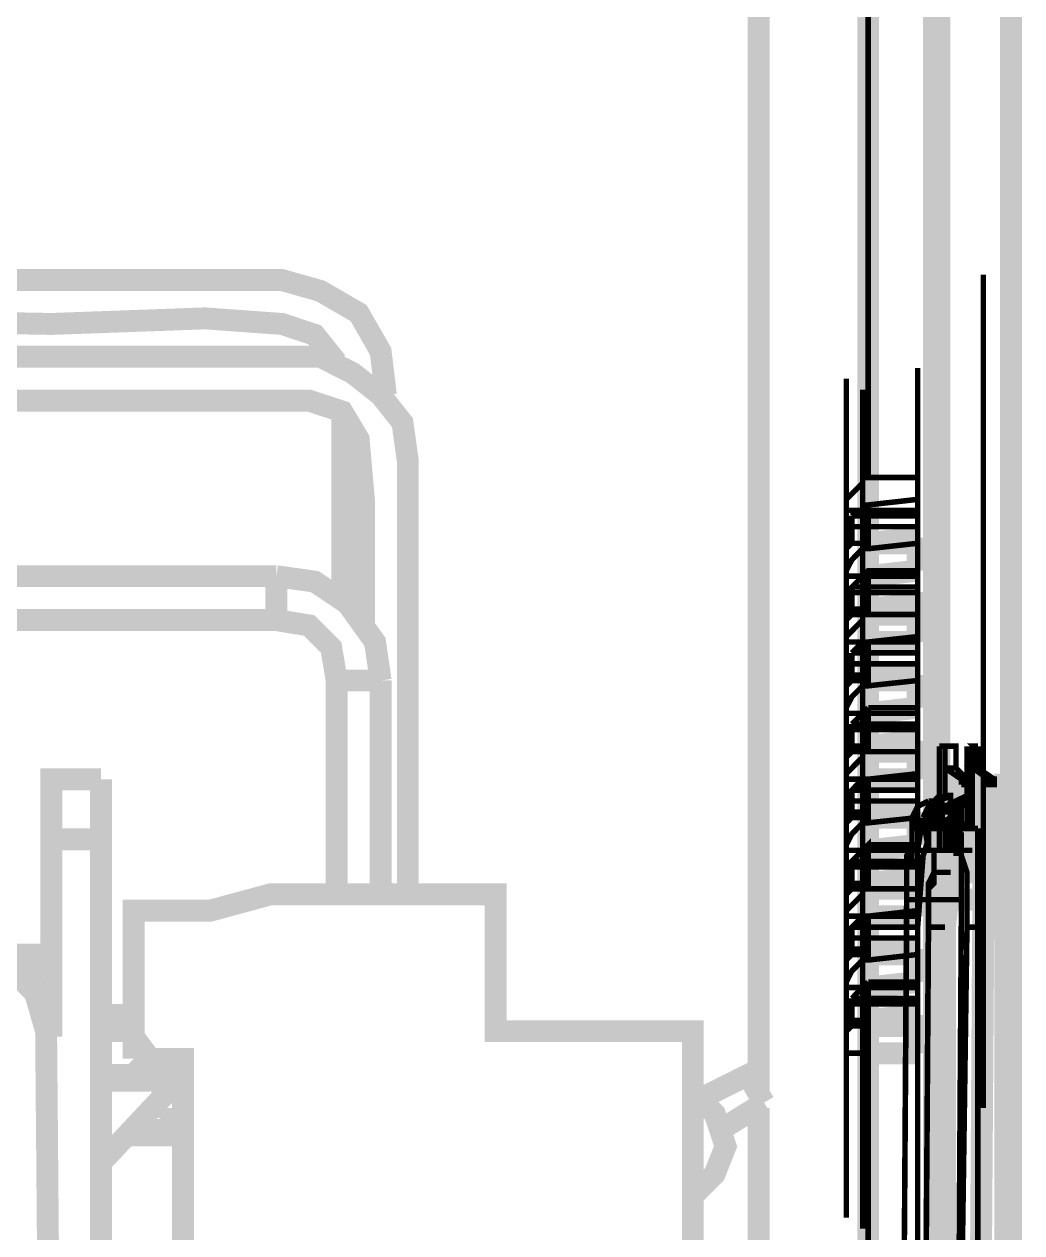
# Model space of a CAD drawing. Header units: metres. Extents: x 2999 to 3164, y 1641 to 1678.
# Drawn here: x 3014.99 to 3015.553, y 1655.762 to 1656.445 of the extents above; entities that cross this region are included whole.
import ezdxf

# ---------------------------------------------------------------- set-up
doc = ezdxf.new("R2010")
doc.units = ezdxf.units.M
doc.layers.add('BLACK', color=7, linetype='Continuous')

msp = doc.modelspace()

# ---------------------------------------------------------------- linework, layer by layer
at = {"layer": 'BLACK'}
for points, const_width in [([(3015.46652, 1655.16098), (3015.46652, 1657.67183)], 0.01238), ([(3015.46652, 1657.56964), (3015.46652, 1655.37772)], 0.01238), ([(3015.51304, 1657.55106), (3015.5099, 1657.54792), (3015.5099, 1657.53863), (3015.50675, 1657.50769), (3015.50675, 1655.22601), (3015.5099, 1655.19507), (3015.51304, 1655.18271), (3015.54713, 1655.18271)], 0.01238), ([(3015.54713, 1655.44889), (3015.54713, 1657.53248)], 0.01238), ([(3015.50675, 1657.50769), (3015.50375, 1657.50769), (3015.50375, 1655.22601), (3015.50675, 1655.22601)], 0.01238), ([(3015.40464, 1657.45509), (3015.40464, 1655.83898)], 0.01238), ([(3015.46652, 1656.18885), (3015.46652, 1656.53249), (3015.49446, 1656.53249)], 0.0031), ([(3014.80403, 1656.41801), (3014.80403, 1655.9566), (3014.81025, 1655.9381), (3014.82882, 1655.92566), (3014.85048, 1655.92259), (3014.93716, 1655.92259), (3014.95888, 1655.91952), (3014.98053, 1655.9133), (3014.99589, 1655.89787), (3015.00218, 1655.87622), (3015.00518, 1655.52628), (3015.00518, 1655.4396), (3014.99904, 1655.43346), (3014.99589, 1655.43031), (3014.97439, 1655.43031)], 0.01238), ([(3015.18169, 1656.10531), (3015.18169, 1656.17648), (3015.17869, 1656.21057), (3015.1694, 1656.22608), (3015.15074, 1656.23222), (3014.82268, 1656.23222), (3014.81639, 1656.23537), (3014.81025, 1656.24766), (3014.81025, 1656.41801)], 0.01238), ([(3014.83497, 1656.30032), (3015.13538, 1656.30032), (3015.15704, 1656.29418), (3015.17869, 1656.28167), (3015.19112, 1656.26002), (3015.19412, 1656.23537)], 0.01238), ([(3015.53155, 1655.83284), (3015.53155, 1656.30339)], 0.0031), ([(3015.16633, 1656.25387), (3015.15389, 1656.26938), (3015.13538, 1656.27552), (3015.09201, 1656.27867), (3015.00518, 1656.27552), (3014.83497, 1656.27867)], 0.01238), ([(3014.83497, 1656.25702), (3015.15704, 1656.25702), (3015.17554, 1656.24766), (3015.19112, 1656.23537), (3015.20348, 1656.21979), (3015.20648, 1656.19813), (3015.20648, 1655.95353)], 0.01238), ([(3015.49446, 1655.7771), (3015.49446, 1656.25073)], 0.0031), ([(3015.45416, 1656.24458), (3015.45416, 1655.77088)], 0.0031), ([(3015.46345, 1656.23844), (3015.46345, 1655.76467)], 0.0031), ([(3015.1694, 1656.12075), (3015.1694, 1656.22608)], 0.01238), ([(3015.46652, 1656.18885), (3015.46345, 1656.18885), (3015.46345, 1656.18577), (3015.46038, 1656.1827), (3015.4573, 1656.17956), (3015.45416, 1656.17648), (3015.45416, 1656.17034)], 0.0031), ([(3015.49446, 1656.18885), (3015.46652, 1656.18885)], 0.0031), ([(3015.49446, 1656.18885), (3015.49446, 1656.15483)], 0.0031), ([(3015.46652, 1656.17334), (3015.46345, 1656.17334), (3015.46345, 1656.17034), (3015.46038, 1656.17034), (3015.4573, 1656.16719)], 0.0031), ([(3015.46652, 1656.17334), (3015.49446, 1656.17648)], 0.0031), ([(3015.46652, 1656.17334), (3015.46652, 1656.14861)], 0.0031), ([(3015.49446, 1656.17034), (3015.45416, 1656.17034)], 0.0031), ([(3015.45416, 1656.17034), (3015.45416, 1656.16105)], 0.0031), ([(3015.4573, 1656.15169), (3015.4573, 1656.16719)], 0.0031), ([(3015.49446, 1656.16719), (3015.4573, 1656.16719)], 0.0031), ([(3015.49446, 1656.16105), (3015.45416, 1656.16105), (3015.45416, 1656.15169), (3015.46652, 1656.15169)], 0.0031), ([(3015.46652, 1656.15169), (3015.49446, 1656.15483)], 0.01238), ([(3015.49446, 1656.15483), (3015.49446, 1656.13625)], 0.01238), ([(3015.49446, 1656.15169), (3015.46652, 1656.15169)], 0.01238), ([(3015.4573, 1656.15169), (3015.45416, 1656.14861), (3015.45416, 1656.13311)], 0.0031), ([(3015.46652, 1656.14861), (3015.46345, 1656.14861), (3015.46038, 1656.14554), (3015.4573, 1656.1424), (3015.45416, 1656.13625), (3015.45416, 1656.13311)], 0.0031), ([(3015.46652, 1656.15169), (3015.4573, 1656.15169)], 0.0031), ([(3015.49446, 1656.15169), (3015.46652, 1656.14861)], 0.0031), ([(3015.49446, 1656.13625), (3015.46652, 1656.13311)], 0.01238), ([(3014.83197, 1656.13311), (3015.13224, 1656.13311)], 0.01238), ([(3015.19112, 1656.07422), (3015.18798, 1656.09595), (3015.1724, 1656.11767), (3015.15389, 1656.13004), (3015.13224, 1656.13311)], 0.01238), ([(3015.13224, 1656.13311), (3015.13224, 1656.10831)], 0.01238), ([(3015.49446, 1656.13625), (3015.49446, 1656.13311), (3015.45416, 1656.13311)], 0.0031), ([(3015.46652, 1656.13311), (3015.45416, 1656.13311)], 0.0031), ([(3015.45416, 1656.12382), (3015.49446, 1656.12382), (3015.49446, 1656.13311)], 0.0031), ([(3015.45416, 1656.13311), (3015.45416, 1656.12382)], 0.0031), ([(3015.49446, 1656.13625), (3015.46652, 1656.13625), (3015.46345, 1656.13311), (3015.46038, 1656.13004), (3015.4573, 1656.12696), (3015.49446, 1656.12696)], 0.0031), ([(3015.46652, 1656.13625), (3015.46652, 1656.11146)], 0.0031), ([(3015.4573, 1656.11146), (3015.4573, 1656.12696)], 0.0031), ([(3015.45416, 1656.12382), (3015.45416, 1656.1146)], 0.0031), ([(3015.49446, 1656.09595), (3015.49446, 1656.11767), (3015.46652, 1656.1146)], 0.01238), ([(3015.49446, 1656.12382), (3015.49446, 1656.11767)], 0.0031), ([(3015.13224, 1656.10831), (3014.83197, 1656.10831)], 0.01238), ([(3015.16633, 1655.95353), (3015.16633, 1656.07422), (3015.16318, 1656.09288), (3015.15074, 1656.10531), (3015.13224, 1656.10831)], 0.01238), ([(3015.46652, 1656.1146), (3015.45416, 1656.1146)], 0.0031), ([(3015.46652, 1656.11146), (3015.4573, 1656.11146), (3015.45416, 1656.10831), (3015.45416, 1656.09595), (3015.46652, 1656.09595)], 0.0031), ([(3015.49446, 1656.11146), (3015.46345, 1656.11146), (3015.46345, 1656.10831), (3015.46038, 1656.10531), (3015.4573, 1656.10217), (3015.45416, 1656.09902), (3015.45416, 1656.09595)], 0.0031), ([(3015.49446, 1656.11146), (3015.46652, 1656.11146)], 0.01238), ([(3015.49446, 1656.09595), (3015.46652, 1656.09595)], 0.01238), ([(3015.46652, 1656.09595), (3015.49446, 1656.09902)], 0.0031), ([(3015.49446, 1656.09595), (3015.45416, 1656.09595)], 0.0031), ([(3015.45416, 1656.09595), (3015.45416, 1656.08366)], 0.0031), ([(3015.46652, 1656.07122), (3015.46652, 1656.09595), (3015.46345, 1656.09595), (3015.46345, 1656.09288), (3015.46038, 1656.09288), (3015.4573, 1656.0898)], 0.0031), ([(3015.49446, 1656.09595), (3015.49446, 1656.07737)], 0.0031), ([(3015.4573, 1656.0898), (3015.4573, 1656.07422), (3015.45416, 1656.07122), (3015.45416, 1656.05572)], 0.0031), ([(3015.49446, 1656.0898), (3015.4573, 1656.0898)], 0.0031), ([(3015.19112, 1656.07422), (3015.16633, 1656.07422)], 0.01238), ([(3015.19112, 1656.07422), (3015.19112, 1655.95353)], 0.01238), ([(3015.45416, 1656.08366), (3015.45416, 1656.07737)], 0.0031), ([(3015.49446, 1656.08366), (3015.45416, 1656.08366)], 0.0031), ([(3015.46652, 1656.07737), (3015.45416, 1656.07737)], 0.0031), ([(3015.46652, 1656.07737), (3015.49446, 1656.07737)], 0.01238), ([(3015.49446, 1656.07422), (3015.46652, 1656.07422)], 0.01238), ([(3015.49446, 1656.07737), (3015.49446, 1656.05886)], 0.01238), ([(3015.46652, 1656.07122), (3015.46345, 1656.07122), (3015.46038, 1656.06808), (3015.4573, 1656.06501), (3015.45416, 1656.05886), (3015.45416, 1656.05572), (3015.49446, 1656.05572), (3015.49446, 1656.05886)], 0.0031), ([(3015.46652, 1656.07422), (3015.4573, 1656.07422)], 0.0031), ([(3015.49446, 1656.07422), (3015.46652, 1656.07122)], 0.0031), ([(3015.49446, 1656.05886), (3015.46652, 1656.05572)], 0.01238), ([(3015.46652, 1656.05886), (3015.46345, 1656.05572), (3015.46038, 1656.05257), (3015.4573, 1656.04957)], 0.0031), ([(3015.46652, 1656.05886), (3015.49446, 1656.05886)], 0.0031), ([(3015.49446, 1656.03407), (3015.46652, 1656.03407), (3015.46652, 1656.05886)], 0.0031), ([(3015.45416, 1656.05572), (3015.45416, 1656.04643), (3015.49446, 1656.04643)], 0.0031), ([(3015.46652, 1656.05572), (3015.45416, 1656.05572)], 0.0031), ([(3015.49446, 1656.04028), (3015.49446, 1656.05572)], 0.0031), ([(3015.45416, 1656.04643), (3015.45416, 1656.03714), (3015.46652, 1656.03714)], 0.0031), ([(3015.49446, 1656.04957), (3015.4573, 1656.04957)], 0.0031), ([(3015.46652, 1656.03407), (3015.4573, 1656.03407), (3015.4573, 1656.04957)], 0.0031), ([(3015.46652, 1656.03714), (3015.49446, 1656.04028)], 0.01238), ([(3015.49446, 1656.04028), (3015.49446, 1656.01849)], 0.01238), ([(3015.49446, 1656.03407), (3015.46652, 1656.03407)], 0.01238), ([(3015.50675, 1656.03714), (3015.50675, 1656.0062), (3015.50375, 1656.0062), (3015.50375, 1655.99069), (3015.50061, 1655.99069), (3015.50061, 1655.98455), (3015.49753, 1655.97518), (3015.49446, 1655.93495), (3015.49446, 1655.49534), (3015.49753, 1655.45511), (3015.50061, 1655.44589), (3015.50061, 1655.4396), (3015.52848, 1655.4396), (3015.52848, 1655.99069)], 0.0031), ([(3015.51919, 1656.01549), (3015.51919, 1656.01849), (3015.5099, 1656.02478), (3015.5099, 1656.03714), (3015.50675, 1656.03714)], 0.0031), ([(3015.50675, 1656.03714), (3015.5099, 1656.03714)], 0.0031), ([(3015.52233, 1656.00927), (3015.52233, 1655.99069), (3015.51304, 1655.99069), (3015.51304, 1656.00927), (3015.5099, 1656.00927), (3015.5099, 1656.03714)], 0.0031), ([(3015.5099, 1656.00927), (3015.5099, 1656.03714), (3015.51611, 1656.03714), (3015.51611, 1656.02478), (3015.52233, 1656.01849), (3015.52233, 1656.01549)], 0.0031), ([(3015.5099, 1656.03714), (3015.51611, 1656.03714)], 0.0031), ([(3015.5254, 1656.03714), (3015.5254, 1656.0062), (3015.51919, 1656.0062)], 0.0031), ([(3015.52233, 1656.03714), (3015.52233, 1656.00927)], 0.0031), ([(3015.5254, 1656.02478), (3015.5254, 1656.03714), (3015.52848, 1656.03714)], 0.0031), ([(3015.52848, 1656.03714), (3015.5254, 1656.03714)], 0.0031), ([(3015.5254, 1656.00313), (3015.5254, 1656.03714)], 0.0031), ([(3015.52848, 1656.02478), (3015.52848, 1656.03714)], 0.0031), ([(3015.4573, 1656.03407), (3015.45416, 1656.03092), (3015.45416, 1656.01849)], 0.0031), ([(3015.46652, 1656.03407), (3015.46345, 1656.03407), (3015.46345, 1656.03092), (3015.46038, 1656.02792), (3015.4573, 1656.02478), (3015.45416, 1656.02163), (3015.45416, 1656.01849), (3015.49446, 1656.01849)], 0.0031), ([(3015.03312, 1656.01849), (3015.00518, 1656.01849), (3015.00518, 1655.98455)], 0.01238), ([(3015.03312, 1655.98455), (3015.03312, 1656.01849)], 0.01238), ([(3015.49446, 1656.01849), (3015.46652, 1656.01849)], 0.01238), ([(3015.5099, 1656.02478), (3015.51611, 1656.02478)], 0.0031), ([(3015.52848, 1656.02478), (3015.5254, 1656.02478), (3015.53469, 1656.01849)], 0.0031), ([(3015.53769, 1656.01849), (3015.52848, 1656.02478)], 0.0031), ([(3015.46652, 1656.01849), (3015.45416, 1656.01849)], 0.0031), ([(3015.46652, 1655.99384), (3015.46652, 1656.01849), (3015.46345, 1656.01849), (3015.46345, 1656.01549), (3015.46038, 1656.01549), (3015.4573, 1656.01234), (3015.4573, 1655.99683), (3015.45416, 1655.99384), (3015.45416, 1655.97833)], 0.0031), ([(3015.45416, 1656.01849), (3015.45416, 1656.0062)], 0.0031), ([(3015.46652, 1656.01849), (3015.49446, 1656.02163)], 0.0031), ([(3015.49446, 1656.01849), (3015.49446, 1655.99998)], 0.0031), ([(3015.51611, 1655.97833), (3015.51919, 1655.97833), (3015.51919, 1656.01549), (3015.5254, 1656.01549), (3015.5254, 1655.97833)], 0.01238), ([(3015.54084, 1656.01549), (3015.54084, 1655.97833), (3015.54398, 1655.96589), (3015.54398, 1655.4644), (3015.54084, 1655.45204), (3015.51611, 1655.45204)], 0.01238), ([(3015.51919, 1656.01549), (3015.52233, 1656.01549)], 0.01238), ([(3015.52233, 1656.01549), (3015.5254, 1656.01549), (3015.5254, 1655.97833)], 0.01238), ([(3015.51919, 1656.01849), (3015.52233, 1656.01849)], 0.0031), ([(3015.53769, 1656.01549), (3015.54084, 1656.01549)], 0.01238), ([(3015.54084, 1655.97833), (3015.54084, 1656.01549), (3015.53769, 1656.01549)], 0.01238), ([(3015.54084, 1656.01549), (3015.53769, 1656.01549)], 0.01238), ([(3015.53769, 1655.97833), (3015.53769, 1656.01549)], 0.01238), ([(3015.49446, 1656.01234), (3015.4573, 1656.01234)], 0.0031), ([(3015.51304, 1656.00927), (3015.50675, 1656.0062), (3015.50375, 1656.0062), (3015.5099, 1656.00927)], 0.0031), ([(3015.51611, 1656.0062), (3015.52233, 1656.00927)], 0.0031), ([(3015.51611, 1656.0062), (3015.52233, 1656.00927)], 0.0031), ([(3015.51919, 1656.01549), (3015.52233, 1656.01549)], 0.0031), ([(3015.53769, 1656.01549), (3015.53469, 1656.01549)], 0.0031), ([(3015.45416, 1656.0062), (3015.45416, 1655.99998)], 0.0031), ([(3015.49446, 1656.0062), (3015.45416, 1656.0062)], 0.0031), ([(3015.46652, 1655.99998), (3015.49446, 1655.99998)], 0.01238), ([(3015.49446, 1655.99998), (3015.49446, 1655.9814)], 0.01238), ([(3015.50061, 1656.0062), (3015.49446, 1656.00313), (3015.49132, 1655.99683), (3015.49446, 1655.99384), (3015.50061, 1655.99069)], 0.0031), ([(3015.49132, 1655.99683), (3015.49446, 1655.99683), (3015.49753, 1655.99069), (3015.50061, 1655.99069), (3015.50675, 1655.99384), (3015.50675, 1656.00313), (3015.50061, 1656.0062)], 0.0031), ([(3015.49753, 1655.99683), (3015.49753, 1655.99384), (3015.50061, 1655.99384), (3015.50061, 1655.99069), (3015.5099, 1655.99069), (3015.5099, 1655.99384), (3015.51304, 1655.99683), (3015.51304, 1655.99998), (3015.5099, 1655.99998), (3015.5099, 1656.00313), (3015.50675, 1656.00313), (3015.50375, 1656.0062)], 0.0031), ([(3015.50675, 1656.0062), (3015.50061, 1656.00313), (3015.49753, 1655.99683)], 0.0031), ([(3015.50061, 1656.00313), (3015.49753, 1655.99683)], 0.0031), ([(3015.50061, 1656.00313), (3015.50375, 1656.0062), (3015.50375, 1655.99069), (3015.51304, 1655.99069)], 0.0031), ([(3015.50061, 1656.0062), (3015.50061, 1655.99069)], 0.0031), ([(3015.50061, 1656.0062), (3015.50375, 1656.0062)], 0.0031), ([(3015.50061, 1656.0062), (3015.50675, 1656.0062)], 0.0031), ([(3015.50375, 1656.0062), (3015.50061, 1656.0062)], 0.0031), ([(3015.51611, 1656.0062), (3015.5099, 1656.00313), (3015.50675, 1655.99683), (3015.5099, 1655.99384), (3015.51611, 1655.99069)], 0.0031), ([(3015.51304, 1655.99998), (3015.50675, 1656.0062)], 0.0031), ([(3015.5099, 1655.99683), (3015.51304, 1655.99069), (3015.51611, 1655.99069), (3015.52233, 1655.99384), (3015.52233, 1656.00313), (3015.51611, 1656.0062)], 0.0031), ([(3015.51919, 1656.0062), (3015.51611, 1656.00313), (3015.51304, 1655.99683)], 0.0031), ([(3015.51919, 1656.0062), (3015.51611, 1656.00313), (3015.51304, 1655.99683)], 0.0031), ([(3015.51611, 1656.0062), (3015.51611, 1655.99069)], 0.0031), ([(3015.51919, 1656.0062), (3015.51611, 1656.0062)], 0.0031), ([(3015.51919, 1655.99069), (3015.51919, 1656.0062)], 0.0031), ([(3015.5254, 1655.99998), (3015.5254, 1656.00313), (3015.52233, 1656.00313), (3015.51919, 1656.0062)], 0.0031), ([(3015.51919, 1656.0062), (3015.5254, 1656.0062)], 0.0031), ([(3015.5254, 1656.00313), (3015.51919, 1656.0062)], 0.0031), ([(3015.5254, 1655.99384), (3015.5254, 1656.00313)], 0.0031), ([(3015.46652, 1655.99998), (3015.45416, 1655.99998)], 0.0031), ([(3015.46652, 1655.99683), (3015.4573, 1655.99683)], 0.0031), ([(3015.49446, 1655.99683), (3015.46652, 1655.99683)], 0.01238), ([(3015.49446, 1655.99683), (3015.46652, 1655.99384)], 0.0031), ([(3015.49132, 1655.99683), (3015.49446, 1655.99069), (3015.50061, 1655.99069)], 0.0031), ([(3015.49132, 1655.97833), (3015.49132, 1655.99683)], 0.0031), ([(3015.49446, 1655.97833), (3015.49446, 1655.99683)], 0.0031), ([(3015.5099, 1655.99683), (3015.50675, 1655.99683)], 0.0031), ([(3015.50675, 1655.99683), (3015.5099, 1655.99069), (3015.51611, 1655.99069)], 0.0031), ([(3015.50675, 1655.97833), (3015.50675, 1655.99683)], 0.0031), ([(3015.5099, 1655.99683), (3015.5099, 1655.97833), (3015.52233, 1655.97833)], 0.0031), ([(3015.51304, 1655.99683), (3015.51304, 1655.97833), (3015.51611, 1655.97833), (3015.51611, 1655.99069)], 0.0031), ([(3015.51304, 1655.99683), (3015.51304, 1655.99384), (3015.51611, 1655.99069), (3015.5254, 1655.99069), (3015.5254, 1655.99384)], 0.0031), ([(3015.51304, 1655.99683), (3015.51304, 1655.97833), (3015.5254, 1655.97833)], 0.0031), ([(3015.51304, 1655.99683), (3015.51611, 1655.99683)], 0.0031), ([(3015.03312, 1655.98455), (3015.00518, 1655.98455), (3015.00518, 1655.87307)], 0.01238), ([(3015.00518, 1655.56966), (3015.03312, 1655.56966), (3015.03312, 1655.98455)], 0.01238), ([(3015.46652, 1655.99384), (3015.46345, 1655.99384), (3015.46038, 1655.99069), (3015.4573, 1655.98754), (3015.45416, 1655.9814), (3015.45416, 1655.97833)], 0.0031), ([(3015.49132, 1655.99069), (3015.49132, 1655.9814), (3015.48824, 1655.97518), (3015.48824, 1655.93495)], 0.0031), ([(3015.50061, 1655.99069), (3015.49132, 1655.99069), (3015.49132, 1655.9814), (3015.48824, 1655.97518), (3015.48824, 1655.93495)], 0.0031), ([(3015.49446, 1655.99069), (3015.49446, 1655.97833), (3015.49132, 1655.97833)], 0.0031), ([(3015.50061, 1655.99069), (3015.50061, 1655.98455), (3015.49753, 1655.97518), (3015.49446, 1655.93495)], 0.0031), ([(3015.50061, 1655.99069), (3015.50061, 1655.97833), (3015.5099, 1655.97833), (3015.5099, 1655.99069)], 0.0031), ([(3015.50061, 1655.99069), (3015.50375, 1655.99069)], 0.0031), ([(3015.50375, 1655.99069), (3015.51304, 1655.99384)], 0.0031), ([(3015.52848, 1655.93495), (3015.52233, 1655.93495), (3015.52233, 1655.96589), (3015.51919, 1655.97518), (3015.51919, 1655.98754), (3015.51611, 1655.99069)], 0.0031), ([(3015.52233, 1655.93495), (3015.52233, 1655.96589), (3015.51919, 1655.97518), (3015.51919, 1655.98754), (3015.51611, 1655.99069)], 0.0031), ([(3015.51611, 1655.99069), (3015.51919, 1655.99069)], 0.0031), ([(3015.51919, 1655.99069), (3015.5254, 1655.99384)], 0.0031), ([(3015.52233, 1655.99069), (3015.5254, 1655.99069), (3015.5254, 1655.99384)], 0.0031), ([(3015.52848, 1655.99069), (3015.5254, 1655.99069)], 0.0031), ([(3015.52848, 1655.93495), (3015.52848, 1655.99069)], 0.0031), ([(3015.46652, 1655.9566), (3015.46652, 1655.9814), (3015.46345, 1655.97833), (3015.46038, 1655.97518), (3015.4573, 1655.97211), (3015.4573, 1655.9566), (3015.45416, 1655.95353), (3015.45416, 1655.94117)], 0.0031), ([(3015.49446, 1655.9814), (3015.46652, 1655.97833)], 0.01238), ([(3015.5099, 1655.93495), (3015.51304, 1655.96589), (3015.51611, 1655.97833)], 0.01238), ([(3015.53769, 1655.97833), (3015.51919, 1655.97833)], 0.01238), ([(3015.53155, 1655.93495), (3015.53155, 1655.97833), (3015.52848, 1655.97833)], 0.01238), ([(3015.53155, 1655.93495), (3015.53155, 1655.97833), (3015.52848, 1655.97833)], 0.01238), ([(3015.54084, 1655.97833), (3015.53769, 1655.97833)], 0.01238), ([(3015.54084, 1655.97833), (3015.54398, 1655.96589), (3015.54398, 1655.93495)], 0.01238), ([(3015.49446, 1655.9814), (3015.49446, 1655.97833), (3015.45416, 1655.97833)], 0.0031), ([(3015.45416, 1655.97833), (3015.45416, 1655.96904)], 0.0031), ([(3015.49446, 1655.97833), (3015.49446, 1655.96904), (3015.45416, 1655.96904)], 0.0031), ([(3015.46652, 1655.97833), (3015.45416, 1655.97833)], 0.0031), ([(3015.46652, 1655.9814), (3015.49446, 1655.9814)], 0.0031), ([(3015.49132, 1655.97833), (3015.49132, 1655.97211), (3015.48824, 1655.96904), (3015.48824, 1655.95046)], 0.0031), ([(3015.49446, 1655.97833), (3015.49753, 1655.97833)], 0.0031), ([(3015.49446, 1655.97833), (3015.50675, 1655.97833)], 0.0031), ([(3015.49446, 1655.97833), (3015.49753, 1655.97833)], 0.0031), ([(3015.49446, 1655.97833), (3015.50061, 1655.97833)], 0.0031), ([(3015.49446, 1655.97833), (3015.50061, 1655.97833)], 0.0031), ([(3015.50375, 1655.97833), (3015.50375, 1655.96589), (3015.50061, 1655.95975), (3015.50061, 1655.93495)], 0.0031), ([(3015.50061, 1655.97833), (3015.50375, 1655.97833)], 0.0031), ([(3015.50061, 1655.97833), (3015.50375, 1655.97833)], 0.0031), ([(3015.51304, 1655.97833), (3015.50061, 1655.97833)], 0.0031), ([(3015.50061, 1655.97833), (3015.50375, 1655.97833)], 0.0031), ([(3015.50375, 1655.97833), (3015.50375, 1655.96589), (3015.50061, 1655.95975), (3015.50061, 1655.93495)], 0.0031), ([(3015.50375, 1655.97833), (3015.51611, 1655.97833)], 0.0031), ([(3015.51304, 1655.46133), (3015.5099, 1655.49534), (3015.5099, 1655.93495), (3015.51304, 1655.96289), (3015.51611, 1655.97518)], 0.01238), ([(3015.50675, 1655.97833), (3015.51304, 1655.97833)], 0.0031), ([(3015.5099, 1655.97833), (3015.51304, 1655.97833)], 0.0031), ([(3015.5099, 1655.97833), (3015.51304, 1655.97833)], 0.0031), ([(3015.5099, 1655.97833), (3015.51304, 1655.97833)], 0.0031), ([(3015.5099, 1655.97833), (3015.51304, 1655.97833)], 0.0031), ([(3015.51611, 1655.97833), (3015.51919, 1655.97833)], 0.0031), ([(3015.51611, 1655.97833), (3015.51919, 1655.97833)], 0.0031), ([(3015.51611, 1655.97518), (3015.51611, 1655.97833)], 0.0031), ([(3015.51611, 1655.97833), (3015.51919, 1655.97833)], 0.0031), ([(3015.51919, 1655.95046), (3015.51919, 1655.97833)], 0.0031), ([(3015.52233, 1655.97833), (3015.5254, 1655.97833)], 0.0031), ([(3015.45416, 1655.96904), (3015.45416, 1655.95975)], 0.0031), ([(3015.49446, 1655.97211), (3015.4573, 1655.97211)], 0.0031), ([(3015.49446, 1655.96904), (3015.49446, 1655.96289)], 0.0031), ([(3015.51304, 1655.46133), (3015.5254, 1655.46133), (3015.5254, 1655.4644), (3015.52848, 1655.4644), (3015.52848, 1655.47683), (3015.53155, 1655.95046), (3015.53155, 1655.96589), (3015.51304, 1655.96589)], 0.01238), ([(3015.46652, 1655.95975), (3015.49446, 1655.96289)], 0.01238), ([(3015.49446, 1655.9566), (3015.46652, 1655.9566)], 0.01238), ([(3015.49446, 1655.96289), (3015.49446, 1655.94117)], 0.01238), ([(3015.50375, 1655.96589), (3015.50375, 1655.95975), (3015.50061, 1655.9566), (3015.50061, 1655.95046), (3015.49753, 1655.47683), (3015.49753, 1655.46133), (3015.51304, 1655.46133)], 0.0031), ([(3015.50375, 1655.96589), (3015.51304, 1655.96589)], 0.0031), ([(3015.46652, 1655.95975), (3015.45416, 1655.95975)], 0.0031), ([(3015.46652, 1655.9566), (3015.46345, 1655.9566), (3015.46345, 1655.95353), (3015.46038, 1655.95046), (3015.4573, 1655.94731), (3015.45416, 1655.94431), (3015.45416, 1655.94117)], 0.0031), ([(3015.46652, 1655.9566), (3015.4573, 1655.9566)], 0.0031), ([(3015.46652, 1655.9566), (3015.49446, 1655.9566)], 0.0031), ([(3015.49446, 1655.9566), (3015.46652, 1655.9566)], 0.0031), ([(3015.51304, 1655.95046), (3015.53155, 1655.95046)], 0.01238), ([(3015.51304, 1655.95046), (3015.53155, 1655.95046)], 0.01238), ([(3015.48824, 1655.95046), (3015.4851, 1655.47683), (3015.4851, 1655.45204)], 0.0031), ([(3015.51919, 1655.95046), (3015.48824, 1655.95046)], 0.0031), ([(3015.51919, 1655.95046), (3015.48824, 1655.95046)], 0.0031), ([(3015.51304, 1655.44889), (3015.51304, 1655.45204), (3015.51611, 1655.45204), (3015.51611, 1655.47683), (3015.51919, 1655.95046)], 0.0031), ([(3015.46652, 1655.94117), (3015.45416, 1655.94117)], 0.0031), ([(3015.45416, 1655.94117), (3015.45416, 1655.92881)], 0.0031), ([(3015.49446, 1655.94117), (3015.45416, 1655.94117)], 0.0031), ([(3015.46652, 1655.91637), (3015.46652, 1655.94117), (3015.46345, 1655.94117), (3015.46345, 1655.9381), (3015.46038, 1655.9381), (3015.4573, 1655.93495), (3015.4573, 1655.91952)], 0.0031), ([(3015.49446, 1655.94117), (3015.46652, 1655.94117)], 0.01238), ([(3015.46652, 1655.94117), (3015.49446, 1655.94431)], 0.0031), ([(3015.49446, 1655.92259), (3015.49446, 1655.94117)], 0.0031), ([(3015.49446, 1655.93495), (3015.4573, 1655.93495)], 0.0031), ([(3015.48824, 1655.93495), (3015.4851, 1655.49534)], 0.0031), ([(3015.48824, 1655.93495), (3015.49446, 1655.93495), (3015.49446, 1655.49534)], 0.0031), ([(3015.50061, 1655.93495), (3015.49753, 1655.49534)], 0.0031), ([(3015.50061, 1655.93495), (3015.5099, 1655.93495)], 0.0031), ([(3015.5099, 1655.49534), (3015.5099, 1655.93495)], 0.01238), ([(3015.52848, 1655.49534), (3015.51611, 1655.49534), (3015.52233, 1655.93495)], 0.0031), ([(3015.52848, 1655.49534), (3015.53155, 1655.93495)], 0.01238), ([(3015.53155, 1655.93495), (3015.54398, 1655.93495)], 0.01238), ([(3015.52848, 1655.49534), (3015.52848, 1655.93495)], 0.0031), ([(3015.54398, 1655.93495), (3015.54398, 1655.49534)], 0.01238), ([(3015.45416, 1655.92881), (3015.45416, 1655.92259)], 0.0031), ([(3015.49446, 1655.92881), (3015.45416, 1655.92881)], 0.0031), ([(3015.46652, 1655.92259), (3015.49446, 1655.92259)], 0.01238), ([(3015.49446, 1655.92259), (3015.49446, 1655.90401)], 0.01238), ([(3014.9681, 1655.91952), (3015.00518, 1655.91952)], 0.01238), ([(3015.46652, 1655.92259), (3015.45416, 1655.92259)], 0.0031), ([(3015.49446, 1655.91952), (3015.46652, 1655.91952)], 0.01238), ([(3014.98053, 1655.91023), (3015.00518, 1655.91023)], 0.01238), ([(3015.4573, 1655.91952), (3015.45416, 1655.91637), (3015.45416, 1655.90087)], 0.0031), ([(3015.46652, 1655.91637), (3015.46345, 1655.91637), (3015.46038, 1655.9133), (3015.4573, 1655.91023), (3015.45416, 1655.90401), (3015.45416, 1655.90087), (3015.49446, 1655.90087)], 0.0031), ([(3015.46652, 1655.91952), (3015.4573, 1655.91952)], 0.0031), ([(3015.49446, 1655.91952), (3015.46652, 1655.91637)], 0.0031), ([(3015.46652, 1655.91637), (3015.49446, 1655.91952)], 0.0031), ([(3015.49446, 1655.90401), (3015.46652, 1655.90087)], 0.01238), ([(3015.46652, 1655.90401), (3015.46652, 1655.56037), (3015.46345, 1655.56037), (3015.46345, 1655.55722), (3015.46038, 1655.55415), (3015.4573, 1655.55108), (3015.45416, 1655.548), (3015.45416, 1655.54486)], 0.0031), ([(3015.46652, 1655.90087), (3015.45416, 1655.90087)], 0.0031), ([(3015.45416, 1655.90087), (3015.45416, 1655.89158)], 0.0031), ([(3015.46652, 1655.90401), (3015.46345, 1655.90087), (3015.46038, 1655.89787), (3015.4573, 1655.89472)], 0.0031), ([(3015.46652, 1655.90401), (3015.49446, 1655.90401)], 0.0031), ([(3015.49446, 1655.88543), (3015.49446, 1655.90401)], 0.0031), ([(3015.4573, 1655.87921), (3015.4573, 1655.89472)], 0.0031), ([(3015.49446, 1655.89472), (3015.4573, 1655.89472)], 0.0031), ([(3015.00518, 1655.88543), (3014.99904, 1655.88543)], 0.01238), ([(3015.05163, 1655.88543), (3015.03312, 1655.88543)], 0.01238), ([(3015.49446, 1655.89158), (3015.45416, 1655.89158), (3015.45416, 1655.88236)], 0.0031), ([(3015.46652, 1655.88236), (3015.49446, 1655.88543)], 0.01238), ([(3015.49446, 1655.88543), (3015.49446, 1655.86378)], 0.01238), ([(3015.00518, 1655.87622), (3015.00218, 1655.87622)], 0.01238), ([(3015.05163, 1655.87622), (3015.03312, 1655.87622)], 0.01238), ([(3015.46652, 1655.88236), (3015.45416, 1655.88236)], 0.0031), ([(3015.4573, 1655.87921), (3015.45416, 1655.87622), (3015.45416, 1655.86378)], 0.0031), ([(3015.46652, 1655.87921), (3015.4573, 1655.87921)], 0.0031), ([(3015.49446, 1655.87921), (3015.46652, 1655.87921)], 0.01238), ([(3015.05163, 1655.86063), (3015.05163, 1655.87307)], 0.01238), ([(3015.49446, 1655.86378), (3015.46652, 1655.86378)], 0.01238), ([(3015.05163, 1655.86063), (3015.06407, 1655.84827), (3015.0765, 1655.86063)], 0.01238), ([(3015.46652, 1655.86378), (3015.45416, 1655.86378)], 0.0031), ([(3015.07957, 1655.85142), (3015.03312, 1655.8019)], 0.01238), ([(3015.03312, 1655.85142), (3015.06092, 1655.85142)], 0.01238), ([(3015.03312, 1655.84827), (3015.06092, 1655.84827)], 0.01238), ([(3015.06092, 1655.84827), (3015.06407, 1655.85142)], 0.01238), ([(3015.0765, 1655.84827), (3015.07957, 1655.84827)], 0.01238), ([(3015.37362, 1655.83898), (3015.39842, 1655.85142), (3015.40771, 1655.83584)], 0.01238), ([(3015.36748, 1655.78325), (3015.37984, 1655.79568), (3015.38599, 1655.81119), (3015.37984, 1655.82969), (3015.36748, 1655.84213)], 0.01238), ([(3015.40771, 1655.83584), (3015.38299, 1655.8204)], 0.01238), ([(3015.40464, 1655.83284), (3015.40464, 1655.38072)], 0.01238), ([(3015.06721, 1655.82662), (3015.06721, 1655.81733)], 0.01238), ([(3015.04556, 1655.81733), (3015.07957, 1655.81733), (3015.06721, 1655.81733)], 0.01238), ([(3015.06721, 1655.81733), (3015.04863, 1655.81733)], 0.01238)]:
    msp.add_lwpolyline(points, dxfattribs=dict(at, const_width=const_width))
for points, const_width in [([(3015.52233, 1656.03714), (3015.5254, 1656.03714), (3015.52233, 1656.03714)], 0.0031), ([(3015.53469, 1656.01549), (3015.53769, 1656.01549), (3015.53769, 1656.01849), (3015.53469, 1656.01849), (3015.53469, 1656.01549)], 0.0031), ([(3015.49753, 1655.97833), (3015.49753, 1655.99683), (3015.49753, 1655.97833)], 0.0031), ([(3015.07957, 1655.86063), (3015.07957, 1655.68113), (3015.07036, 1655.68113), (3015.07036, 1655.69042), (3015.05163, 1655.69042), (3015.05163, 1655.59131), (3015.09501, 1655.59131), (3015.12909, 1655.58202), (3015.25608, 1655.58202), (3015.25608, 1655.65948), (3015.36748, 1655.65948), (3015.36748, 1655.87622), (3015.25608, 1655.87622), (3015.25608, 1655.95353), (3015.12909, 1655.95353), (3015.09501, 1655.94431), (3015.05163, 1655.94431), (3015.05163, 1655.87307), (3015.06092, 1655.86063), (3015.07957, 1655.86063)], 0.01238), ([(3015.05478, 1655.82662), (3015.07957, 1655.82662), (3015.05478, 1655.82662)], 0.01238)]:
    msp.add_lwpolyline(points, close=True, dxfattribs=dict(at, const_width=const_width))

doc.saveas('drawing.dxf')
